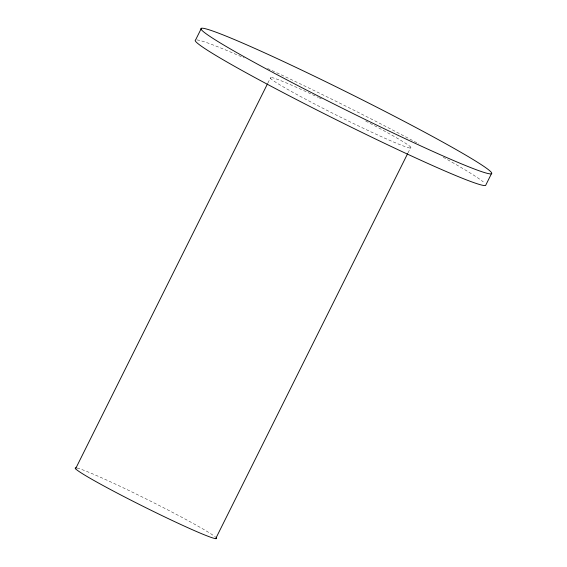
<?xml version="1.0" encoding="UTF-8"?>
<svg xmlns="http://www.w3.org/2000/svg" width="567" height="567" viewBox="0 0 567 567"><rect width="100%" height="100%" fill="white"/><g stroke="black" fill="none" stroke-linecap="round" stroke-linejoin="round"><path stroke-width="0.43" stroke-dasharray="2.83 2.13" d="M267.907 83.009L270.771 77.332M408.02 152.877L410.884 147.2M196.969 39.931A162.389 8.214 26.5 0 1 244.186 57.947M267.532 68.487A162.389 8.214 26.5 0 1 275.881 72.356M276.724 72.746A162.389 8.214 26.5 0 1 418.893 143.912M443.21 157.236A162.389 8.214 26.5 0 1 483.261 181.879M365.658 121.019A78.962 3.997 26.5 0 1 396.489 143.245A78.962 3.997 26.5 0 1 282.912 86.645A78.962 3.997 26.5 0 1 318.293 97.418M319.058 97.779A78.962 3.997 26.5 0 1 321.369 98.885M77.084 468.044A78.962 3.997 26.5 0 1 147.753 499.733A78.962 3.997 26.5 0 1 215.432 537.034"/><path stroke-width="0.85" d="M201.363 28.35L195.551 40.016A162.389 8.214 26.5 0 0 330.582 116.915A162.389 8.214 26.5 0 0 485.614 185.437L491.433 173.771A162.389 8.214 26.5 0 0 282.543 61.08A162.389 8.214 26.5 0 0 265.221 68.331A162.389 8.214 26.5 0 0 491.433 173.771M75.567 468.781L267.518 83.796M215.68 538.65L407.623 153.664M216.176 537.729A78.962 3.997 26.5 0 1 143.99 506.778A78.962 3.997 26.5 0 1 76.063 467.86"/></g></svg>
